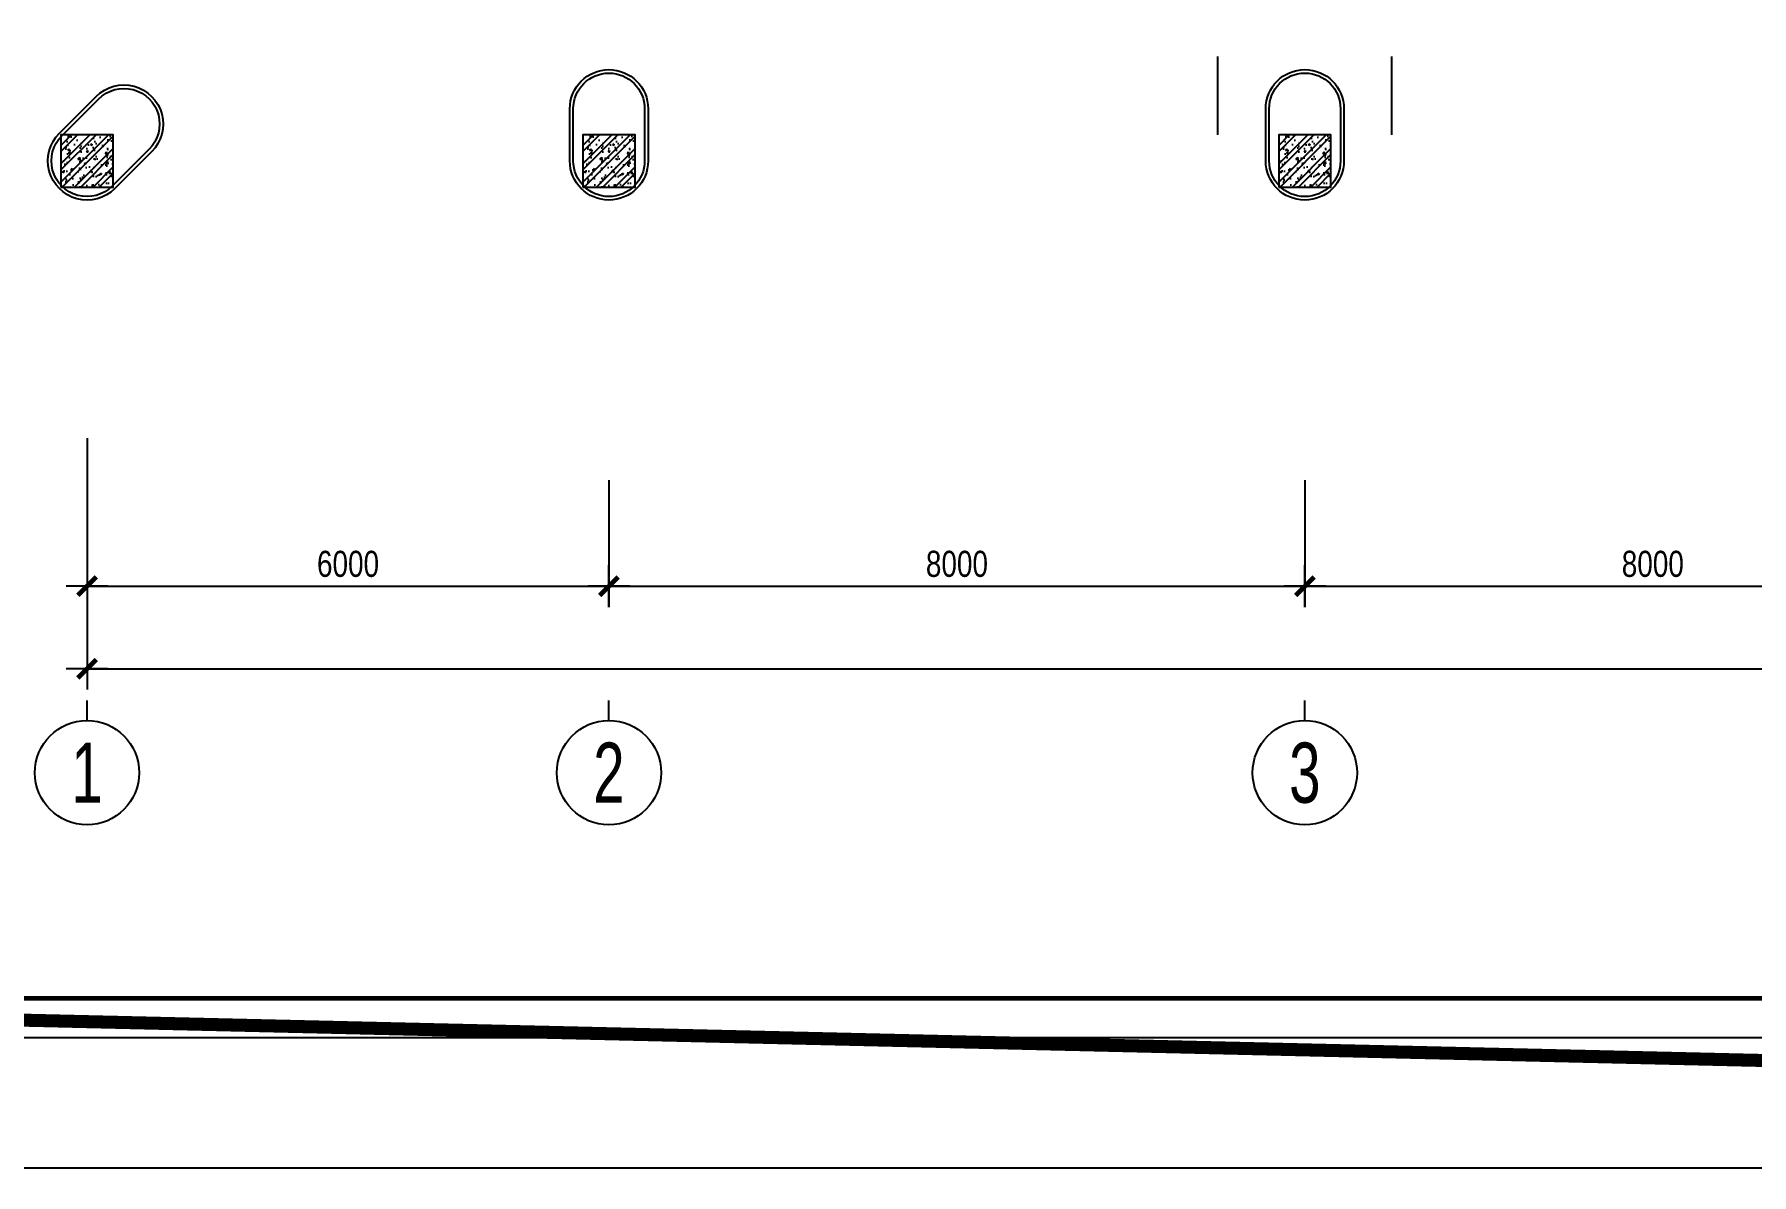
# Model space of a CAD drawing. Header units: metres. Extents: x 352651 to 530851, y -87517 to -24441.
# Drawn here: x 368527 to 388269, y -87517 to -74404 of the extents above; entities that cross this region are included whole.
import ezdxf
from ezdxf.enums import TextEntityAlignment as Align

# ---------------------------------------------------------------- set-up
doc = ezdxf.new("R2010")
doc.units = ezdxf.units.M
doc.header["$LTSCALE"] = 300
doc.header["$MEASUREMENT"] = 0
doc.header["$PDMODE"] = 2
doc.linetypes.add('DASHED2', pattern=[0.375, 0.25, -0.125])
doc.layers.get('0').update_dxf_attribs({"linetype": 'CONTINUOUS'})
doc.layers.get('Defpoints').update_dxf_attribs({"linetype": 'CONTINUOUS'})
for name, color, linetype in [('0-TEXT', 7, 'CONTINUOUS'), ('0-THAY', 7, 'CONTINUOUS'), ('DIM', 1, 'CONTINUOUS'), ('HATCH', 145, 'CONTINUOUS'), ('NOITHAT', 145, 'CONTINUOUS'), ('TEXT', 4, 'CONTINUOUS'), ('THAY', 9, 'CONTINUOUS'), ('TUONG', 7, 'CONTINUOUS'), ('vach', 6, 'CONTINUOUS')]:
    doc.layers.add(name, color=color, linetype=linetype)
doc.styles.add('CHUKICHTHUOC', font='vnshx.shx', dxfattribs={"width": 0.8, "height": 300, "bigfont": '@extfont2.shx'})
doc.styles.add('CHUTENTRUC', font='VnAvantH.TTF', dxfattribs={"width": 0.8})
doc.dimstyles.new('150', dxfattribs={"dimscale": 150, "dimtxt": 2, "dimasz": 0.1, "dimexe": 1, "dimexo": 0, "dimgap": 0.7, "dimtad": 1, "dimdec": 0, "dimzin": 0, "dimdsep": 46, "dimtxsty": 'CHUKICHTHUOC', "dimblk": 'ARR', "dimcen": 0, "dimdle": 1, "dimclrd": 3, "dimclre": 3, "dimclrt": 3, "dimadec": 0, "dimazin": 0, "dimtfac": 1, "dimtdec": 0, "dimtix": 1, "dimtmove": 2, "dimatfit": 3, "dimldrblk": 'ARR', "dimfxl": 1, "dimtolj": 1, "dimtzin": 0, "dimarcsym": 0})

# ---------------------------------------------------------------- blocks, each defined once
blk = doc.blocks.new('ARR')
at = {"color": 1}
for p, q in [((0, -16), (0, 16)), ((-16, 0), (16, 0))]:
    blk.add_line(p, q, dxfattribs=at)
at = {"color": 3, "const_width": 3.6}
blk.add_lwpolyline([(-7.1, -7.1), (7.1, 7.1)], dxfattribs=at)
blk = doc.blocks.new('*D18')
at = {"layer": 'Defpoints', "color": 0, "ltscale": 1.5, "transparency": 16777216}
for p in [(375133, -79532), (383133, -79532), (383133, -80750)]:
    blk.add_point(p, dxfattribs=at)
at = {"layer": 'DIM', "color": 3, "lineweight": -2, "ltscale": 1.5, "transparency": 16777216}
for p, q in [((375133, -79532), (375133, -80900)), ((383133, -79532), (383133, -80900)), ((375148, -80750), (383118, -80750))]:
    blk.add_line(p, q, dxfattribs=at)
at = {"layer": 'DIM', "color": 3, "lineweight": -2, "ltscale": 1.5, "transparency": 16777216, "xscale": 15, "yscale": 15, "zscale": 15, "rotation": 180}
blk.add_blockref('ARR', (375133, -80750), dxfattribs=at)
at = {"layer": 'DIM', "color": 3, "lineweight": -2, "ltscale": 1.5, "transparency": 16777216, "xscale": 15, "yscale": 15, "zscale": 15}
blk.add_blockref('ARR', (383133, -80750), dxfattribs=at)
at = {"layer": 'DIM', "color": 3, "ltscale": 1.5, "transparency": 16777216, "insert": (379133, -80495), "char_height": 300, "attachment_point": 5, "style": 'CHUKICHTHUOC'}
blk.add_mtext('\\A1;8000', dxfattribs=at)
blk = doc.blocks.new('*D19')
at = {"layer": 'Defpoints', "color": 0, "ltscale": 1.5, "transparency": 16777216}
for p in [(383133, -79532), (391133, -79532), (391133, -80750)]:
    blk.add_point(p, dxfattribs=at)
at = {"layer": 'DIM', "color": 3, "lineweight": -2, "ltscale": 1.5, "transparency": 16777216}
for p, q in [((383133, -79532), (383133, -80900)), ((391133, -79532), (391133, -80900)), ((383148, -80750), (391118, -80750))]:
    blk.add_line(p, q, dxfattribs=at)
at = {"layer": 'DIM', "color": 3, "lineweight": -2, "ltscale": 1.5, "transparency": 16777216, "xscale": 15, "yscale": 15, "zscale": 15, "rotation": 180}
blk.add_blockref('ARR', (383133, -80750), dxfattribs=at)
at = {"layer": 'DIM', "color": 3, "lineweight": -2, "ltscale": 1.5, "transparency": 16777216, "xscale": 15, "yscale": 15, "zscale": 15}
blk.add_blockref('ARR', (391133, -80750), dxfattribs=at)
at = {"layer": 'DIM', "color": 3, "ltscale": 1.5, "transparency": 16777216, "insert": (387133, -80495), "char_height": 300, "attachment_point": 5, "style": 'CHUKICHTHUOC'}
blk.add_mtext('\\A1;8000', dxfattribs=at)
blk = doc.blocks.new('*D23')
at = {"layer": 'Defpoints', "color": 0, "ltscale": 1.5, "transparency": 16777216}
for p in [(369133, -79049), (413133, -79049), (413133, -81699)]:
    blk.add_point(p, dxfattribs=at)
at = {"layer": 'DIM', "color": 3, "lineweight": -2, "ltscale": 1.5, "transparency": 16777216}
for p, q in [((369133, -79049), (369133, -81849)), ((413133, -79049), (413133, -81849)), ((369148, -81699), (413118, -81699))]:
    blk.add_line(p, q, dxfattribs=at)
at = {"layer": 'DIM', "color": 3, "lineweight": -2, "ltscale": 1.5, "transparency": 16777216, "xscale": 15, "yscale": 15, "zscale": 15, "rotation": 180}
blk.add_blockref('ARR', (369133, -81699), dxfattribs=at)
at = {"layer": 'DIM', "color": 3, "lineweight": -2, "ltscale": 1.5, "transparency": 16777216, "xscale": 15, "yscale": 15, "zscale": 15}
blk.add_blockref('ARR', (413133, -81699), dxfattribs=at)
at = {"layer": 'DIM', "color": 3, "ltscale": 1.5, "transparency": 16777216, "insert": (391133, -81444), "char_height": 300, "attachment_point": 5, "style": 'CHUKICHTHUOC'}
blk.add_mtext('\\A1;44000', dxfattribs=at)
blk = doc.blocks.new('*D28')
at = {"layer": 'Defpoints', "color": 0, "ltscale": 1.5, "transparency": 16777216}
for p in [(369133, -79532), (375133, -79532), (375133, -80750)]:
    blk.add_point(p, dxfattribs=at)
at = {"layer": 'DIM', "color": 3, "lineweight": -2, "ltscale": 1.5, "transparency": 16777216}
for p, q in [((369133, -79532), (369133, -80900)), ((375133, -79532), (375133, -80900)), ((369148, -80750), (375118, -80750))]:
    blk.add_line(p, q, dxfattribs=at)
at = {"layer": 'DIM', "color": 3, "lineweight": -2, "ltscale": 1.5, "transparency": 16777216, "xscale": 15, "yscale": 15, "zscale": 15, "rotation": 180}
blk.add_blockref('ARR', (369133, -80750), dxfattribs=at)
at = {"layer": 'DIM', "color": 3, "lineweight": -2, "ltscale": 1.5, "transparency": 16777216, "xscale": 15, "yscale": 15, "zscale": 15}
blk.add_blockref('ARR', (375133, -80750), dxfattribs=at)
at = {"layer": 'DIM', "color": 3, "ltscale": 1.5, "transparency": 16777216, "insert": (372133, -80495), "char_height": 300, "attachment_point": 5, "style": 'CHUKICHTHUOC'}
blk.add_mtext('\\A1;6000', dxfattribs=at)
blk = doc.blocks.new('TENTRUC')
at = {"layer": '0-THAY'}
blk.add_line((0, -1.4), (0, -0.4), dxfattribs=at)
blk.add_circle((0, -4), 2.6, dxfattribs=at)
at = {"layer": '0-TEXT', "style": 'CHUTENTRUC', "width": 0.7}
blk.add_attdef('E5', text='', height=3, dxfattribs=at).set_placement((0, -4), align=Align.MIDDLE_CENTER)

msp = doc.modelspace()

# ---------------------------------------------------------------- hatches: boundary and pattern name
at = {"layer": 'NOITHAT', "linetype": 'Continuous'}
h = msp.add_hatch(dxfattribs=at)
h.set_pattern_fill('ANSI32,_O', color=256, scale=400)
h.set_pattern_definition([(45, (-764.87, -388850.56), (-106.066017, 106.066017), []), (45, (-694.16, -388850.56), (-106.066017, 106.066017), [])])
h.paths.add_polyline_path([(369132.5, -75959.6), (369132.5, -75559.6), (368832.5, -75559.6), (368832.5, -75959.6)])
h.paths.add_polyline_path([(369432.5, -75959.6), (369432.5, -75559.6), (369132.5, -75559.6), (369132.5, -75959.6)])
h.paths.add_polyline_path([(369132.5, -75959.6), (369132.5, -76159.6), (369432.5, -76159.6), (369432.5, -75959.6)])
h.paths.add_polyline_path([(369132.5, -76159.6), (369132.5, -75959.6), (368832.5, -75959.6), (368832.5, -76159.6)])
h = msp.add_hatch(dxfattribs=at)
h.set_pattern_fill('AR-CONC,_O', color=256, scale=30)
h.set_pattern_definition([(50, (-764.87, -388850.56), (215.178055, -18.82564), [22.5, -247.5]), (355, (-764.87, -388850.56), (-41.6254, 225.65764), [18, -198]), (100.4514, (-746.94, -388852.12), (173.552815, 206.83186), [19.12206, -210.34263]), (46.1842, (-764.87, -388790.56), (320.17231, -49.6557), [33.75, -371.25]), (96.6356, (-738.2, -388794.7), (280.39881, 292.23536), [28.68309, -315.5139]), (351.1842, (-764.87, -388790.56), (280.39858, 292.23558), [27, -297]), (21, (-734.87, -388805.56), (179.072116, -120.78567), [22.5, -247.5]), (326, (-734.87, -388805.56), (72.9946, 217.54501), [18, -198]), (71.4514, (-719.95, -388815.62), (252.06679, 96.75915), [19.12206, -210.34263]), (37.5, (-764.87, -388850.556), (3.647957, 99.868156), [0, -195.6, 0, -201, 0, -198.75]), (7.5, (-764.87, -388850.56), (78.920861, 118.323514), [0, -114.6, 0, -191.1, 0, -75.75]), (327.5, (-831.77, -388850.556), (160.146731, -6.766462), [0, -75, 0, -234, 0, -310.5]), (317.5, (-861.77, -388850.56), (174.95585, 30.031495), [0, -97.5, 0, -155.4, 0, -220.5])])
h.paths.add_polyline_path([(369132.5, -75959.6), (369132.5, -75559.6), (368832.5, -75559.6), (368832.5, -75959.6)])
h.paths.add_polyline_path([(369432.5, -75959.6), (369432.5, -75559.6), (369132.5, -75559.6), (369132.5, -75959.6)])
h.paths.add_polyline_path([(369132.5, -75959.6), (369132.5, -76159.6), (369432.5, -76159.6), (369432.5, -75959.6)])
h.paths.add_polyline_path([(369132.5, -76159.6), (369132.5, -75959.6), (368832.5, -75959.6), (368832.5, -76159.6)])
h = msp.add_hatch(dxfattribs=at)
h.set_pattern_fill('ANSI32,_O', color=256, scale=400)
h.set_pattern_definition([(45, (5235.13, -388850.56), (-106.066017, 106.066017), []), (45, (5305.84, -388850.56), (-106.066017, 106.066017), [])])
h.paths.add_polyline_path([(375132.5, -75959.6), (375132.5, -75559.6), (374832.5, -75559.6), (374832.5, -75959.6)])
h.paths.add_polyline_path([(375432.5, -75959.6), (375432.5, -75559.6), (375132.5, -75559.6), (375132.5, -75959.6)])
h.paths.add_polyline_path([(375132.5, -75959.6), (375132.5, -76159.6), (375432.5, -76159.6), (375432.5, -75959.6)])
h.paths.add_polyline_path([(375132.5, -76159.6), (375132.5, -75959.6), (374832.5, -75959.6), (374832.5, -76159.6)])
h = msp.add_hatch(dxfattribs=at)
h.set_pattern_fill('AR-CONC,_O', color=256, scale=30)
h.set_pattern_definition([(50, (5235.13, -388850.56), (215.178055, -18.82564), [22.5, -247.5]), (355, (5235.13, -388850.56), (-41.6254, 225.65764), [18, -198]), (100.4514, (5253.06, -388852.12), (173.552815, 206.83186), [19.12206, -210.34263]), (46.1842, (5235.13, -388790.56), (320.17231, -49.6557), [33.75, -371.25]), (96.6356, (5261.8, -388794.7), (280.39881, 292.23536), [28.68309, -315.5139]), (351.1842, (5235.13, -388790.56), (280.39858, 292.23558), [27, -297]), (21, (5265.13, -388805.56), (179.072116, -120.78567), [22.5, -247.5]), (326, (5265.13, -388805.56), (72.9946, 217.54501), [18, -198]), (71.4514, (5280.05, -388815.62), (252.06679, 96.75915), [19.12206, -210.34263]), (37.5, (5235.13, -388850.556), (3.647957, 99.868156), [0, -195.6, 0, -201, 0, -198.75]), (7.5, (5235.13, -388850.56), (78.920861, 118.323514), [0, -114.6, 0, -191.1, 0, -75.75]), (327.5, (5168.23, -388850.556), (160.146731, -6.766462), [0, -75, 0, -234, 0, -310.5]), (317.5, (5138.23, -388850.56), (174.95585, 30.031495), [0, -97.5, 0, -155.4, 0, -220.5])])
h.paths.add_polyline_path([(375132.5, -75959.6), (375132.5, -75559.6), (374832.5, -75559.6), (374832.5, -75959.6)])
h.paths.add_polyline_path([(375432.5, -75959.6), (375432.5, -75559.6), (375132.5, -75559.6), (375132.5, -75959.6)])
h.paths.add_polyline_path([(375132.5, -75959.6), (375132.5, -76159.6), (375432.5, -76159.6), (375432.5, -75959.6)])
h.paths.add_polyline_path([(375132.5, -76159.6), (375132.5, -75959.6), (374832.5, -75959.6), (374832.5, -76159.6)])
h = msp.add_hatch(dxfattribs=at)
h.set_pattern_fill('ANSI32,_O', color=256, scale=400)
h.set_pattern_definition([(45, (13235.13, -388850.56), (-106.066017, 106.066017), []), (45, (13305.84, -388850.56), (-106.066017, 106.066017), [])])
h.paths.add_polyline_path([(383132.5, -75959.6), (383132.5, -75559.6), (382832.5, -75559.6), (382832.5, -75959.6)])
h.paths.add_polyline_path([(383432.5, -75959.6), (383432.5, -75559.6), (383132.5, -75559.6), (383132.5, -75959.6)])
h.paths.add_polyline_path([(383132.5, -75959.6), (383132.5, -76159.6), (383432.5, -76159.6), (383432.5, -75959.6)])
h.paths.add_polyline_path([(383132.5, -76159.6), (383132.5, -75959.6), (382832.5, -75959.6), (382832.5, -76159.6)])
h = msp.add_hatch(dxfattribs=at)
h.set_pattern_fill('AR-CONC,_O', color=256, scale=30)
h.set_pattern_definition([(50, (13235.13, -388850.56), (215.178055, -18.82564), [22.5, -247.5]), (355, (13235.13, -388850.56), (-41.6254, 225.65764), [18, -198]), (100.4514, (13253.06, -388852.12), (173.552815, 206.83186), [19.12206, -210.34263]), (46.1842, (13235.13, -388790.56), (320.17231, -49.6557), [33.75, -371.25]), (96.6356, (13261.8, -388794.7), (280.39881, 292.23536), [28.68309, -315.5139]), (351.1842, (13235.13, -388790.56), (280.39858, 292.23558), [27, -297]), (21, (13265.13, -388805.56), (179.072116, -120.78567), [22.5, -247.5]), (326, (13265.13, -388805.56), (72.9946, 217.54501), [18, -198]), (71.4514, (13280.05, -388815.62), (252.06679, 96.75915), [19.12206, -210.34263]), (37.5, (13235.13, -388850.556), (3.647957, 99.868156), [0, -195.6, 0, -201, 0, -198.75]), (7.5, (13235.13, -388850.56), (78.920861, 118.323514), [0, -114.6, 0, -191.1, 0, -75.75]), (327.5, (13168.23, -388850.556), (160.146731, -6.766462), [0, -75, 0, -234, 0, -310.5]), (317.5, (13138.23, -388850.56), (174.95585, 30.031495), [0, -97.5, 0, -155.4, 0, -220.5])])
h.paths.add_polyline_path([(383132.5, -75959.6), (383132.5, -75559.6), (382832.5, -75559.6), (382832.5, -75959.6)])
h.paths.add_polyline_path([(383432.5, -75959.6), (383432.5, -75559.6), (383132.5, -75559.6), (383132.5, -75959.6)])
h.paths.add_polyline_path([(383132.5, -75959.6), (383132.5, -76159.6), (383432.5, -76159.6), (383432.5, -75959.6)])
h.paths.add_polyline_path([(383132.5, -76159.6), (383132.5, -75959.6), (382832.5, -75959.6), (382832.5, -76159.6)])

# ---------------------------------------------------------------- linework, layer by layer
for points, const_width in [([(357600.9, -85490.5), (441750.9, -87440.5), (439800.9, -26390.5), (357600.9, -26390.5)], 150), ([(357600.9, -85490.5), (439800.9, -85490.5), (439800.9, -26390.5), (357600.9, -26390.5)], 51.9)]:
    msp.add_lwpolyline(points, close=True, dxfattribs=dict(const_width=const_width))
at = {"layer": 'Defpoints', "linetype": 'DASHED2'}
msp.add_lwpolyline([(352650.9, -87440.5), (441750.9, -87440.5), (441750.9, -24440.5), (352650.9, -24440.5)], close=True, dxfattribs=at)
msp.add_lwpolyline([(352650.9, -87440.5), (441750.9, -87440.5), (441750.9, -24440.5), (352650.9, -24440.5)], close=True, dxfattribs=at)
at = {"layer": 'HATCH', "linetype": 'ByBlock'}
msp.add_lwpolyline([(357150.9, -85940.5), (440250.9, -85940.5), (440250.9, -25940.5), (357150.9, -25940.5)], close=True, dxfattribs=at)
at = {"layer": 'THAY'}
for p, q in [((382132.5, -75559.6), (382132.5, -74659.6)), ((384132.5, -75559.6), (384132.5, -74659.6))]:
    msp.add_line(p, q, dxfattribs=at)
at = {"layer": 'THAY', "linetype": 'ByBlock'}
msp.add_lwpolyline([(357150.9, -85940.5), (440250.9, -85940.5), (440250.9, -25940.5), (357150.9, -25940.5)], close=True, dxfattribs=at)
at = {"layer": 'THAY'}
for points in [[(374722.5, -75259.6, -1), (375542.5, -75259.6), (375542.5, -75859.6, -1), (374722.5, -75859.6)], [(382722.5, -75259.6, -1), (383542.5, -75259.6), (383542.5, -75859.6, -1), (382722.5, -75859.6)], [(369266.9, -75145.4, -1), (369846.7, -75725.2), (369422.4, -76149.5, -1), (368842.6, -75569.7)]]:
    msp.add_lwpolyline(points, format="xyb", close=True, dxfattribs=at)
at = {"layer": 'TUONG'}
msp.add_lwpolyline([(352650.9, -87440.5), (441750.9, -87440.5), (441750.9, -24440.5), (352650.9, -24440.5)], close=True, dxfattribs=at)
for points in [[(374682.5, -75259.6, -1), (375582.5, -75259.6), (375582.5, -75859.6, -1), (374682.5, -75859.6)], [(382682.5, -75259.6, -1), (383582.5, -75259.6), (383582.5, -75859.6, -1), (382682.5, -75859.6)], [(369238.6, -75117.1, -1), (369875, -75753.5), (369450.7, -76177.8, -1), (368814.3, -75541.4)]]:
    msp.add_lwpolyline(points, format="xyb", close=True, dxfattribs=at)
at = {"layer": 'vach'}
for points in [[(368832.5, -76159.6), (369432.5, -76159.6), (369432.5, -75559.6), (368832.5, -75559.6)], [(374832.5, -76159.6), (375432.5, -76159.6), (375432.5, -75559.6), (374832.5, -75559.6)], [(382832.5, -76159.6), (383432.5, -76159.6), (383432.5, -75559.6), (382832.5, -75559.6)]]:
    msp.add_lwpolyline(points, close=True, dxfattribs=at)

# ---------------------------------------------------------------- block references
at = {"layer": 'TEXT', "xscale": 230.7692307693069, "yscale": 230.7692307692487, "zscale": 230.7692307692666}
for p, values in [((369132.5, -81971.6), {'E5': '1'}), ((375132.5, -81971.6), {'E5': '2'}), ((383132.5, -81971.6), {'E5': '3'})]:
    msp.add_blockref('TENTRUC', p, dxfattribs=at).add_auto_attribs(values)

# ---------------------------------------------------------------- dimensions: what is measured, and where the dimension line sits
at = {"layer": 'DIM'}
for base, p1, p2, picture, middle in [((413132.5, -81698.9), (369132.5, -79048.7), (413132.5, -79048.7), '*D23', (391132.5, -81443.9)), ((375132.5, -80749.7), (369132.5, -79532.5), (375132.5, -79532.5), '*D28', (372132.5, -80494.7)), ((383132.5, -80749.7), (375132.5, -79532.5), (383132.5, -79532.5), '*D18', (379132.5, -80494.7)), ((391132.5, -80749.7), (383132.5, -79532.5), (391132.5, -79532.5), '*D19', (387132.5, -80494.7))]:
    dim = msp.add_linear_dim(base=base, p1=p1, p2=p2, dimstyle='150', dxfattribs=at)
    dim.commit()
    dim.dimension.update_dxf_attribs({"geometry": picture, "text_midpoint": middle})

doc.saveas('drawing.dxf')
